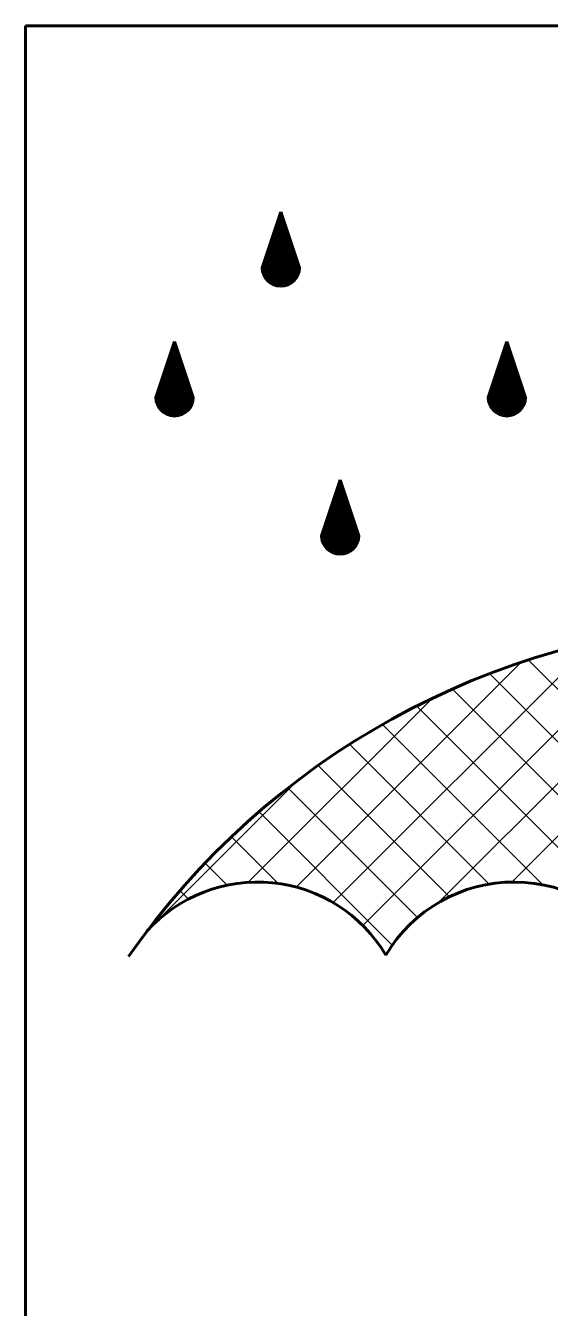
# Model space of a CAD drawing. Header units: millimetres. Extents: x 0 to 841, y 0 to 594.
# Drawn here: x 777.71 to 784.76, y 185.57 to 202.8 of the extents above; entities that cross this region are included whole.
import ezdxf

# ---------------------------------------------------------------- set-up
doc = ezdxf.new("R2010")
doc.units = ezdxf.units.MM
doc.linetypes.add('K5LT32768', pattern=[0])
doc.linetypes.add('K5LT_BASIC', pattern=[0])
doc.layers.add('AM_8', color=1, linetype='Continuous', lineweight=15)
doc.layers.add('Системный слой', color=7, linetype='Continuous')

# ---------------------------------------------------------------- blocks, each defined once
blk = doc.blocks.new('U7')
at = {"layer": 'Системный слой', "color": 143, "linetype": 'K5LT_BASIC', "lineweight": 60, "true_color": 0x33acca}
for p, q in [((558.422, 174.18), (538.422, 174.18)), ((538.422, 174.18), (538.422, 139.18)), ((541.599, 170.93), (541.849, 171.68)), ((541.849, 171.68), (542.099, 170.93)), ((540.172, 169.188), (540.422, 169.938)), ((540.422, 169.938), (540.672, 169.188)), ((544.634, 169.188), (544.884, 169.938)), ((544.884, 169.938), (545.134, 169.188)), ((542.395, 167.331), (542.645, 168.081)), ((542.645, 168.081), (542.895, 167.331))]:
    blk.add_line(p, q, dxfattribs=at)
at = {"layer": 'Системный слой', "color": 7, "linetype": 'K5LT32768', "lineweight": 18, "true_color": 0xffffff}
for p, q in [((541.78, 171.473), (541.883, 171.577)), ((541.789, 171.502), (541.878, 171.591)), ((541.799, 171.531), (541.874, 171.606)), ((541.808, 171.56), (541.869, 171.62)), ((541.917, 171.475), (541.814, 171.578)), ((541.818, 171.589), (541.864, 171.635)), ((541.908, 171.502), (541.819, 171.591)), ((541.899, 171.529), (541.823, 171.605)), ((541.828, 171.618), (541.859, 171.649)), ((541.89, 171.556), (541.828, 171.618)), ((541.881, 171.584), (541.832, 171.632)), ((541.837, 171.647), (541.854, 171.664)), ((541.872, 171.611), (541.837, 171.646)), ((541.863, 171.638), (541.842, 171.659)), ((541.854, 171.665), (541.846, 171.673)), ((541.847, 171.676), (541.849, 171.678)), ((541.664, 171.126), (541.941, 171.403)), ((541.674, 171.155), (541.936, 171.418)), ((541.683, 171.184), (541.931, 171.432)), ((541.693, 171.213), (541.927, 171.447)), ((541.702, 171.242), (541.922, 171.461)), ((541.712, 171.271), (541.917, 171.476)), ((541.722, 171.3), (541.912, 171.49)), ((541.731, 171.329), (541.907, 171.505)), ((541.741, 171.358), (541.902, 171.519)), ((541.751, 171.386), (541.898, 171.533)), ((542.034, 171.123), (541.756, 171.402)), ((541.76, 171.415), (541.893, 171.548)), ((542.025, 171.15), (541.76, 171.415)), ((542.016, 171.177), (541.765, 171.429)), ((542.007, 171.205), (541.769, 171.442)), ((541.77, 171.444), (541.888, 171.562)), ((541.998, 171.232), (541.774, 171.456)), ((541.989, 171.259), (541.778, 171.47)), ((541.98, 171.286), (541.783, 171.483)), ((541.971, 171.313), (541.787, 171.497)), ((541.962, 171.34), (541.792, 171.51)), ((541.953, 171.367), (541.796, 171.524)), ((541.944, 171.394), (541.801, 171.537)), ((541.935, 171.421), (541.805, 171.551)), ((541.926, 171.448), (541.81, 171.564)), ((541.599, 170.926), (541.975, 171.302)), ((541.6, 170.908), (541.98, 171.288)), ((541.602, 170.891), (541.984, 171.273)), ((541.605, 170.875), (541.989, 171.259)), ((541.606, 170.953), (541.97, 171.317)), ((541.609, 170.859), (541.994, 171.244)), ((541.614, 170.845), (541.999, 171.23)), ((541.616, 170.982), (541.965, 171.331)), ((541.625, 171.011), (541.96, 171.346)), ((541.635, 171.039), (541.955, 171.36)), ((541.645, 171.068), (541.951, 171.374)), ((541.654, 171.097), (541.946, 171.389)), ((542.082, 170.841), (541.697, 171.226)), ((542.087, 170.854), (541.702, 171.239)), ((542.091, 170.868), (541.706, 171.253)), ((542.094, 170.883), (541.711, 171.266)), ((542.097, 170.899), (541.715, 171.28)), ((542.098, 170.915), (541.72, 171.294)), ((542.098, 170.934), (541.724, 171.307)), ((542.089, 170.961), (541.729, 171.321)), ((542.079, 170.988), (541.733, 171.334)), ((542.07, 171.015), (541.738, 171.348)), ((542.061, 171.042), (541.742, 171.361)), ((542.052, 171.069), (541.747, 171.375)), ((542.043, 171.096), (541.751, 171.388)), ((541.619, 170.831), (542.004, 171.215)), ((541.625, 170.818), (542.008, 171.201)), ((541.632, 170.805), (542.013, 171.186)), ((541.64, 170.793), (542.018, 171.172)), ((541.985, 170.721), (541.643, 171.063)), ((541.647, 170.782), (542.023, 171.158)), ((541.996, 170.728), (541.647, 171.077)), ((542.006, 170.736), (541.652, 171.091)), ((541.656, 170.771), (542.028, 171.143)), ((542.016, 170.745), (541.657, 171.104)), ((542.025, 170.753), (541.661, 171.118)), ((541.665, 170.761), (542.033, 171.129)), ((542.034, 170.763), (541.666, 171.131)), ((542.042, 170.772), (541.67, 171.145)), ((541.674, 170.751), (542.037, 171.114)), ((542.05, 170.783), (541.675, 171.158)), ((542.058, 170.793), (541.679, 171.172)), ((542.064, 170.804), (541.684, 171.185)), ((541.684, 170.742), (542.042, 171.1)), ((542.071, 170.816), (541.688, 171.199)), ((542.077, 170.828), (541.693, 171.212)), ((541.695, 170.733), (542.047, 171.085)), ((541.706, 170.725), (542.052, 171.071)), ((541.718, 170.717), (542.057, 171.056)), ((541.845, 170.68), (541.599, 170.927)), ((541.826, 170.681), (541.6, 170.908)), ((541.863, 170.681), (541.602, 170.942)), ((541.806, 170.684), (541.602, 170.887)), ((541.88, 170.682), (541.607, 170.955)), ((541.895, 170.685), (541.611, 170.969)), ((541.91, 170.688), (541.616, 170.982)), ((541.924, 170.692), (541.62, 170.996)), ((541.937, 170.697), (541.625, 171.009)), ((541.95, 170.702), (541.629, 171.023)), ((541.962, 170.708), (541.634, 171.036)), ((541.974, 170.714), (541.638, 171.05)), ((541.73, 170.71), (542.061, 171.042)), ((541.743, 170.704), (542.066, 171.027)), ((541.756, 170.698), (542.071, 171.013)), ((541.77, 170.693), (542.076, 170.999)), ((541.785, 170.689), (542.081, 170.984)), ((541.801, 170.685), (542.086, 170.97)), ((541.818, 170.682), (542.09, 170.955)), ((541.835, 170.681), (542.095, 170.941)), ((541.854, 170.681), (542.099, 170.925)), ((541.875, 170.682), (542.097, 170.904)), ((541.898, 170.685), (542.094, 170.881)), ((541.782, 170.689), (541.608, 170.864)), ((541.755, 170.699), (541.617, 170.837)), ((541.719, 170.717), (541.635, 170.801)), ((541.924, 170.692), (542.087, 170.856)), ((541.955, 170.704), (542.075, 170.824)), ((542.008, 170.738), (542.041, 170.771)), ((540.366, 169.771), (540.45, 169.854)), ((540.376, 169.8), (540.445, 169.869)), ((540.385, 169.828), (540.44, 169.883)), ((540.395, 169.857), (540.435, 169.898)), ((540.476, 169.775), (540.395, 169.857)), ((540.467, 169.803), (540.399, 169.87)), ((540.458, 169.83), (540.404, 169.884)), ((540.405, 169.886), (540.431, 169.912)), ((540.449, 169.857), (540.408, 169.897)), ((540.44, 169.884), (540.413, 169.911)), ((540.414, 169.915), (540.426, 169.927)), ((540.431, 169.911), (540.417, 169.924)), ((540.422, 169.938), (540.422, 169.938)), ((544.823, 169.755), (544.914, 169.847)), ((544.833, 169.784), (544.91, 169.861)), ((544.842, 169.813), (544.905, 169.876)), ((544.852, 169.842), (544.9, 169.89)), ((544.94, 169.77), (544.856, 169.854)), ((544.931, 169.797), (544.86, 169.868)), ((544.861, 169.871), (544.895, 169.905)), ((544.922, 169.824), (544.865, 169.881)), ((544.913, 169.851), (544.869, 169.895)), ((544.871, 169.9), (544.89, 169.919)), ((544.904, 169.878), (544.874, 169.908)), ((544.895, 169.905), (544.878, 169.922)), ((544.881, 169.929), (544.885, 169.933)), ((544.886, 169.932), (544.883, 169.935)), ((540.25, 169.424), (540.508, 169.681)), ((540.26, 169.453), (540.503, 169.695)), ((540.27, 169.481), (540.498, 169.71)), ((540.279, 169.51), (540.493, 169.724)), ((540.289, 169.539), (540.488, 169.739)), ((540.299, 169.568), (540.484, 169.753)), ((540.308, 169.597), (540.479, 169.768)), ((540.318, 169.626), (540.474, 169.782)), ((540.328, 169.655), (540.469, 169.797)), ((540.594, 169.423), (540.336, 169.681)), ((540.337, 169.684), (540.464, 169.811)), ((540.585, 169.451), (540.341, 169.694)), ((540.575, 169.478), (540.345, 169.708)), ((540.347, 169.713), (540.46, 169.825)), ((540.566, 169.505), (540.35, 169.721)), ((540.557, 169.532), (540.354, 169.735)), ((540.357, 169.742), (540.455, 169.84)), ((540.548, 169.559), (540.359, 169.749)), ((540.539, 169.586), (540.363, 169.762)), ((540.53, 169.613), (540.368, 169.776)), ((540.521, 169.64), (540.372, 169.789)), ((540.512, 169.667), (540.377, 169.803)), ((540.503, 169.694), (540.381, 169.816)), ((540.494, 169.721), (540.386, 169.83)), ((540.485, 169.748), (540.39, 169.843)), ((544.707, 169.408), (544.972, 169.673)), ((544.717, 169.437), (544.967, 169.688)), ((544.727, 169.466), (544.963, 169.702)), ((544.736, 169.495), (544.958, 169.717)), ((544.746, 169.524), (544.953, 169.731)), ((544.755, 169.553), (544.948, 169.746)), ((544.765, 169.582), (544.943, 169.76)), ((544.775, 169.611), (544.938, 169.774)), ((544.784, 169.64), (544.934, 169.789)), ((544.794, 169.669), (544.929, 169.803)), ((545.057, 169.418), (544.797, 169.678)), ((545.048, 169.445), (544.802, 169.692)), ((544.804, 169.698), (544.924, 169.818)), ((545.039, 169.472), (544.806, 169.705)), ((545.03, 169.499), (544.811, 169.719)), ((544.813, 169.726), (544.919, 169.832)), ((545.021, 169.526), (544.815, 169.732)), ((545.012, 169.553), (544.82, 169.746)), ((545.003, 169.58), (544.824, 169.759)), ((544.994, 169.608), (544.829, 169.773)), ((544.985, 169.635), (544.833, 169.786)), ((544.976, 169.662), (544.838, 169.8)), ((544.967, 169.689), (544.842, 169.813)), ((544.958, 169.716), (544.847, 169.827)), ((544.949, 169.743), (544.851, 169.841)), ((540.172, 169.172), (540.551, 169.551)), ((540.173, 169.192), (540.546, 169.565)), ((540.174, 169.155), (540.556, 169.536)), ((540.177, 169.138), (540.561, 169.522)), ((540.181, 169.123), (540.566, 169.507)), ((540.183, 169.221), (540.541, 169.58)), ((540.193, 169.25), (540.537, 169.594)), ((540.202, 169.279), (540.532, 169.609)), ((540.212, 169.308), (540.527, 169.623)), ((540.222, 169.337), (540.522, 169.638)), ((540.231, 169.366), (540.517, 169.652)), ((540.241, 169.395), (540.513, 169.666)), ((540.662, 169.12), (540.278, 169.505)), ((540.666, 169.134), (540.282, 169.518)), ((540.669, 169.149), (540.287, 169.532)), ((540.671, 169.166), (540.291, 169.545)), ((540.672, 169.183), (540.296, 169.559)), ((540.666, 169.207), (540.3, 169.573)), ((540.657, 169.234), (540.305, 169.586)), ((540.648, 169.261), (540.309, 169.6)), ((540.639, 169.288), (540.314, 169.613)), ((540.63, 169.315), (540.318, 169.627)), ((540.621, 169.342), (540.323, 169.64)), ((540.612, 169.369), (540.327, 169.654)), ((540.603, 169.396), (540.332, 169.667)), ((544.634, 169.181), (545.011, 169.558)), ((544.635, 169.163), (545.016, 169.543)), ((544.637, 169.146), (545.02, 169.529)), ((544.64, 169.206), (545.006, 169.572)), ((544.641, 169.13), (545.025, 169.514)), ((544.649, 169.235), (545.001, 169.587)), ((544.659, 169.264), (544.996, 169.601)), ((544.669, 169.293), (544.991, 169.615)), ((544.678, 169.322), (544.987, 169.63)), ((544.688, 169.351), (544.982, 169.644)), ((544.698, 169.379), (544.977, 169.659)), ((545.124, 169.117), (544.739, 169.502)), ((545.127, 169.131), (544.743, 169.516)), ((545.13, 169.146), (544.748, 169.529)), ((545.133, 169.162), (544.752, 169.543)), ((545.134, 169.179), (544.757, 169.556)), ((545.129, 169.201), (544.761, 169.57)), ((545.12, 169.228), (544.766, 169.583)), ((545.111, 169.256), (544.77, 169.597)), ((545.102, 169.283), (544.775, 169.61)), ((545.093, 169.31), (544.779, 169.624)), ((545.084, 169.337), (544.784, 169.637)), ((545.075, 169.364), (544.788, 169.651)), ((545.066, 169.391), (544.793, 169.665)), ((540.185, 169.108), (540.57, 169.493)), ((540.19, 169.094), (540.575, 169.479)), ((540.196, 169.08), (540.58, 169.464)), ((540.203, 169.068), (540.585, 169.45)), ((540.21, 169.056), (540.59, 169.435)), ((540.218, 169.044), (540.594, 169.421)), ((540.565, 168.983), (540.219, 169.329)), ((540.575, 168.991), (540.223, 169.342)), ((540.226, 169.033), (540.599, 169.406)), ((540.585, 168.999), (540.228, 169.356)), ((540.595, 169.007), (540.232, 169.369)), ((540.235, 169.022), (540.604, 169.392)), ((540.604, 169.016), (540.237, 169.383)), ((540.612, 169.026), (540.241, 169.397)), ((540.244, 169.012), (540.609, 169.377)), ((540.62, 169.036), (540.246, 169.41)), ((540.628, 169.046), (540.25, 169.424)), ((540.254, 169.003), (540.614, 169.363)), ((540.635, 169.057), (540.255, 169.437)), ((540.642, 169.069), (540.259, 169.451)), ((540.648, 169.081), (540.264, 169.464)), ((540.264, 168.994), (540.619, 169.348)), ((540.653, 169.093), (540.269, 169.478)), ((540.658, 169.106), (540.273, 169.491)), ((540.275, 168.986), (540.623, 169.334)), ((544.645, 169.115), (545.03, 169.5)), ((544.65, 169.1), (545.035, 169.485)), ((544.655, 169.087), (545.04, 169.471)), ((544.662, 169.074), (545.044, 169.456)), ((544.669, 169.061), (545.049, 169.442)), ((544.676, 169.049), (545.054, 169.427)), ((544.684, 169.038), (545.059, 169.413)), ((545.035, 168.989), (544.684, 169.34)), ((545.045, 168.997), (544.689, 169.353)), ((544.692, 169.027), (545.064, 169.399)), ((545.055, 169.006), (544.693, 169.367)), ((545.064, 169.014), (544.698, 169.38)), ((545.072, 169.024), (544.702, 169.394)), ((544.702, 169.017), (545.069, 169.384)), ((545.081, 169.034), (544.707, 169.407)), ((545.088, 169.044), (544.711, 169.421)), ((544.711, 169.007), (545.073, 169.37)), ((545.095, 169.055), (544.716, 169.434)), ((545.102, 169.066), (544.72, 169.448)), ((544.721, 168.998), (545.078, 169.355)), ((545.108, 169.078), (544.725, 169.461)), ((545.114, 169.091), (544.729, 169.475)), ((544.732, 168.99), (545.083, 169.341)), ((545.119, 169.103), (544.734, 169.489)), ((540.411, 168.938), (540.172, 169.177)), ((540.429, 168.938), (540.174, 169.193)), ((540.391, 168.94), (540.174, 169.157)), ((540.446, 168.939), (540.178, 169.207)), ((540.462, 168.941), (540.183, 169.221)), ((540.477, 168.944), (540.187, 169.234)), ((540.491, 168.948), (540.192, 169.248)), ((540.505, 168.952), (540.196, 169.261)), ((540.518, 168.957), (540.201, 169.275)), ((540.531, 168.963), (540.205, 169.288)), ((540.543, 168.969), (540.21, 169.302)), ((540.554, 168.976), (540.214, 169.315)), ((540.287, 168.978), (540.628, 169.319)), ((540.299, 168.971), (540.633, 169.305)), ((540.311, 168.964), (540.638, 169.291)), ((540.325, 168.958), (540.643, 169.276)), ((540.338, 168.953), (540.647, 169.262)), ((540.353, 168.948), (540.652, 169.247)), ((540.368, 168.944), (540.657, 169.233)), ((540.385, 168.941), (540.662, 169.218)), ((540.402, 168.939), (540.667, 169.204)), ((540.42, 168.938), (540.672, 169.189)), ((540.44, 168.939), (540.671, 169.17)), ((544.869, 168.939), (544.634, 169.173)), ((544.887, 168.938), (544.635, 169.191)), ((544.905, 168.939), (544.639, 169.204)), ((544.921, 168.941), (544.644, 169.218)), ((544.936, 168.944), (544.648, 169.231)), ((544.95, 168.947), (544.653, 169.245)), ((544.964, 168.951), (544.657, 169.258)), ((544.977, 168.956), (544.662, 169.272)), ((544.99, 168.962), (544.666, 169.286)), ((545.002, 168.968), (544.671, 169.299)), ((545.014, 168.974), (544.675, 169.313)), ((545.025, 168.981), (544.68, 169.326)), ((544.743, 168.982), (545.088, 169.326)), ((544.755, 168.974), (545.093, 169.312)), ((544.767, 168.967), (545.097, 169.297)), ((544.78, 168.961), (545.102, 169.283)), ((544.794, 168.955), (545.107, 169.268)), ((544.808, 168.95), (545.112, 169.254)), ((544.823, 168.946), (545.117, 169.24)), ((544.839, 168.942), (545.122, 169.225)), ((544.856, 168.94), (545.126, 169.211)), ((544.873, 168.938), (545.131, 169.196)), ((544.893, 168.938), (545.134, 169.179)), ((544.913, 168.94), (545.132, 169.159)), ((540.369, 168.944), (540.178, 169.135)), ((540.345, 168.95), (540.184, 169.111)), ((540.315, 168.962), (540.196, 169.081)), ((540.267, 168.992), (540.226, 169.033)), ((540.462, 168.941), (540.669, 169.148)), ((540.487, 168.947), (540.663, 169.123)), ((540.516, 168.956), (540.654, 169.094)), ((540.555, 168.977), (540.634, 169.055)), ((544.849, 168.941), (544.636, 169.153)), ((544.826, 168.945), (544.641, 169.131)), ((544.801, 168.952), (544.648, 169.105)), ((544.769, 168.966), (544.662, 169.074)), ((544.937, 168.944), (545.128, 169.135)), ((544.963, 168.951), (545.121, 169.109)), ((544.996, 168.965), (545.107, 169.076)), ((542.567, 167.846), (542.684, 167.964)), ((542.576, 167.875), (542.679, 167.978)), ((542.586, 167.904), (542.675, 167.992)), ((542.595, 167.933), (542.67, 168.007)), ((542.729, 167.83), (542.603, 167.955)), ((542.605, 167.962), (542.665, 168.021)), ((542.72, 167.857), (542.608, 167.969)), ((542.711, 167.884), (542.612, 167.983)), ((542.615, 167.99), (542.66, 168.036)), ((542.702, 167.911), (542.617, 167.996)), ((542.693, 167.938), (542.621, 168.01)), ((542.624, 168.019), (542.655, 168.05)), ((542.684, 167.965), (542.626, 168.023)), ((542.675, 167.992), (542.63, 168.037)), ((542.634, 168.048), (542.65, 168.065)), ((542.666, 168.019), (542.635, 168.05)), ((542.657, 168.046), (542.639, 168.064)), ((542.644, 168.077), (542.646, 168.079)), ((542.648, 168.073), (542.644, 168.077)), ((542.451, 167.499), (542.742, 167.79)), ((542.461, 167.528), (542.737, 167.805)), ((542.47, 167.557), (542.732, 167.819)), ((542.48, 167.586), (542.728, 167.833)), ((542.489, 167.615), (542.723, 167.848)), ((542.499, 167.644), (542.718, 167.862)), ((542.509, 167.672), (542.713, 167.877)), ((542.518, 167.701), (542.708, 167.891)), ((542.528, 167.73), (542.703, 167.906)), ((542.538, 167.759), (542.699, 167.92)), ((542.846, 167.478), (542.544, 167.779)), ((542.547, 167.788), (542.694, 167.935)), ((542.837, 167.505), (542.549, 167.793)), ((542.828, 167.532), (542.553, 167.807)), ((542.557, 167.817), (542.689, 167.949)), ((542.819, 167.559), (542.558, 167.82)), ((542.81, 167.586), (542.562, 167.834)), ((542.801, 167.613), (542.567, 167.847)), ((542.792, 167.64), (542.571, 167.861)), ((542.783, 167.667), (542.576, 167.874)), ((542.774, 167.694), (542.58, 167.888)), ((542.765, 167.721), (542.585, 167.901)), ((542.756, 167.749), (542.59, 167.915)), ((542.747, 167.776), (542.594, 167.928)), ((542.738, 167.803), (542.599, 167.942)), ((542.395, 167.327), (542.771, 167.703)), ((542.396, 167.309), (542.776, 167.689)), ((542.398, 167.292), (542.781, 167.674)), ((542.401, 167.276), (542.785, 167.66)), ((542.403, 167.354), (542.766, 167.718)), ((542.405, 167.26), (542.79, 167.645)), ((542.41, 167.246), (542.795, 167.631)), ((542.412, 167.383), (542.761, 167.732)), ((542.415, 167.232), (542.8, 167.617)), ((542.422, 167.412), (542.756, 167.747)), ((542.432, 167.441), (542.752, 167.761)), ((542.441, 167.47), (542.747, 167.776)), ((542.875, 167.233), (542.49, 167.617)), ((542.88, 167.246), (542.495, 167.631)), ((542.884, 167.259), (542.499, 167.644)), ((542.888, 167.273), (542.504, 167.658)), ((542.891, 167.288), (542.508, 167.671)), ((542.893, 167.304), (542.513, 167.685)), ((542.895, 167.321), (542.517, 167.698)), ((542.891, 167.342), (542.522, 167.712)), ((542.882, 167.369), (542.526, 167.725)), ((542.873, 167.397), (542.531, 167.739)), ((542.864, 167.424), (542.535, 167.752)), ((542.855, 167.451), (542.54, 167.766)), ((542.422, 167.219), (542.805, 167.602)), ((542.428, 167.206), (542.809, 167.588)), ((542.762, 167.11), (542.432, 167.441)), ((542.436, 167.195), (542.814, 167.573)), ((542.774, 167.117), (542.436, 167.455)), ((542.785, 167.124), (542.441, 167.468)), ((542.443, 167.183), (542.819, 167.559)), ((542.795, 167.131), (542.445, 167.482)), ((542.805, 167.139), (542.45, 167.495)), ((542.452, 167.172), (542.824, 167.544)), ((542.815, 167.148), (542.454, 167.509)), ((542.824, 167.157), (542.459, 167.522)), ((542.461, 167.162), (542.829, 167.53)), ((542.833, 167.166), (542.463, 167.536)), ((542.841, 167.176), (542.468, 167.549)), ((542.47, 167.152), (542.834, 167.515)), ((542.849, 167.186), (542.472, 167.563)), ((542.856, 167.197), (542.477, 167.576)), ((542.48, 167.143), (542.838, 167.501)), ((542.863, 167.208), (542.481, 167.59)), ((542.869, 167.22), (542.486, 167.604)), ((542.491, 167.134), (542.843, 167.486)), ((542.502, 167.126), (542.848, 167.472)), ((542.514, 167.118), (542.853, 167.458)), ((542.526, 167.111), (542.858, 167.443)), ((542.647, 167.081), (542.395, 167.333)), ((542.628, 167.082), (542.395, 167.315)), ((542.608, 167.084), (542.398, 167.294)), ((542.664, 167.082), (542.4, 167.346)), ((542.586, 167.088), (542.402, 167.272)), ((542.681, 167.084), (542.404, 167.36)), ((542.696, 167.086), (542.409, 167.373)), ((542.711, 167.09), (542.414, 167.387)), ((542.724, 167.094), (542.418, 167.4)), ((542.738, 167.099), (542.423, 167.414)), ((542.75, 167.104), (542.427, 167.428)), ((542.539, 167.105), (542.862, 167.429)), ((542.552, 167.099), (542.867, 167.414)), ((542.566, 167.094), (542.872, 167.4)), ((542.581, 167.089), (542.877, 167.385)), ((542.597, 167.086), (542.882, 167.371)), ((542.613, 167.083), (542.887, 167.356)), ((542.631, 167.082), (542.891, 167.342)), ((542.65, 167.081), (542.895, 167.326)), ((542.671, 167.082), (542.894, 167.306)), ((542.693, 167.086), (542.89, 167.283)), ((542.56, 167.096), (542.41, 167.246)), ((542.527, 167.11), (542.424, 167.214)), ((542.719, 167.092), (542.884, 167.257)), ((542.75, 167.104), (542.872, 167.226)), ((542.801, 167.136), (542.84, 167.175)), ((544.951, 162.68), (548.922, 166.651)), ((542.951, 162.095), (546.931, 166.074)), ((543.972, 162.408), (547.721, 166.157)), ((542.553, 162.403), (546.061, 165.912)), ((542.055, 162.612), (545.075, 165.633)), ((548.172, 162.665), (545.172, 165.665)), ((547.618, 162.512), (544.65, 165.479)), ((547.177, 162.246), (544.15, 165.272)), ((541.412, 162.677), (543.885, 165.15)), ((546.827, 161.888), (543.671, 165.044)), ((545.365, 162.643), (543.212, 164.796)), ((544.648, 162.653), (542.771, 164.53)), ((544.112, 162.482), (542.348, 164.246)), ((540.128, 162.1), (542.068, 164.04)), ((543.683, 162.203), (541.943, 163.943)), ((543.346, 161.834), (541.556, 163.624)), ((541.811, 162.662), (541.185, 163.288)), ((541.127, 162.638), (540.831, 162.935)), ((540.607, 162.451), (540.494, 162.565)), ((540.191, 162.16), (540.174, 162.178)), ((540.063, 162.034), (540.118, 162.09))]:
    blk.add_line(p, q, dxfattribs=at)
at = {"layer": 'Системный слой', "color": 143, "linetype": 'K5LT_BASIC', "lineweight": 60, "true_color": 0x33acca}
for centre, radius, start, end in [((541.849, 170.93), 0.25, 180, 0), ((540.422, 169.188), 0.25, 180, 0), ((544.884, 169.188), 0.25, 180, 0), ((542.645, 167.331), 0.25, 180, 0), ((548.422, 155.68), 10.5, 92.7288, 145.1501), ((541.537, 160.68), 2, 30.6161, 138.0228), ((544.98, 160.68), 2, 30, 149.3839)]:
    blk.add_arc(centre, radius, start, end, dxfattribs=at)

msp = doc.modelspace()

# ---------------------------------------------------------------- block references
at = {"layer": 'AM_8'}
msp.add_blockref('U7', (239.289, 28.617), dxfattribs=at)

doc.saveas('drawing.dxf')
